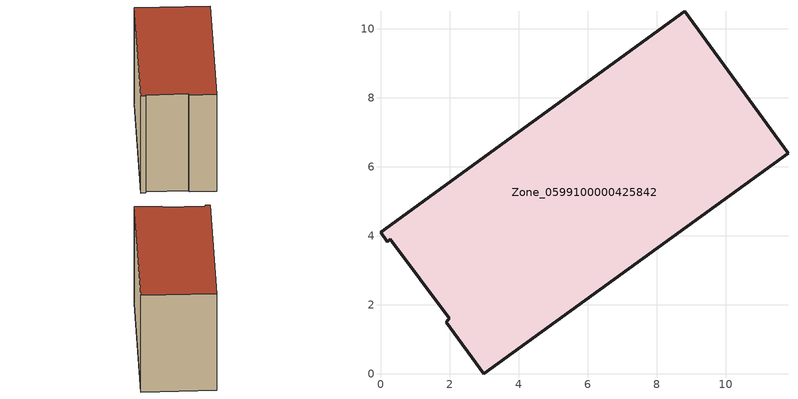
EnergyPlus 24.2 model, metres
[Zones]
Zone_0599100000425842
 floor ground (C_G): 1.91,1.49 2,1.61 0.29,3.9 0.2,3.84 0,4.11 8.82,10.52 11.81,6.4 2.99,0 z0
 wall outside (C_F): 2.99,0 11.81,6.4 8.82,10.52 0,4.11 0.2,3.84 0.29,3.9 2,1.61 1.91,1.49 2.99,0 z0:7.69
 roof outside (C_R): 2,1.61 1.91,1.49 2.99,0 11.81,6.4 8.82,10.52 0,4.11 0.2,3.84 0.29,3.9 z7.69
[BUILDING]
Pand.0599100000425842: North Axis=0; Terrain=City; Loads Convergence Tolerance Value=0.04; Temperature Convergence Tolerance Value=0.4; Solar Distribution=FullExterior; Maximum Number of Warmup Days=25; Minimum Number of Warmup Days=1
[Site:Location]
Rotterdam.The.Hague.AP_ZH_NLD Design_Conditions: Latitude=51.96; Longitude=4.45; Time Zone=1; Elevation=-4.5
[SITE:GROUNDTEMPERATURE:BUILDINGSURFACE]
18, 18, 18, 18, 18, 18, 18, 18, 18, 18, 18, 18
[MATERIAL] Thermal Absorptance=0.9; Solar Absorptance=0.7; Visible Absorptance=0.7
Name | Roughness | Thickness | Conductivity | Density | Specific Heat
G.TI.2006-2014 | MediumSmooth | 0.15 | 0.06 | 540 | 1210
F.TI.2006-2014 | Rough | 0.3 | 0.12 | 1920 | 840
R.TI.2006-2014 | MediumRough | 0.2 | 0.08 | 1500 | 1000
[CONSTRUCTION]
C_G: G.TI.2006-2014
C_F: F.TI.2006-2014
C_R: R.TI.2006-2014
[ZONE]
Zone_0599100000425842: Type=1; Multiplier=1; Ceiling Height=Autocalculate; Volume=Autocalculate; Floor Area=autocalculate; Part of Total Floor Area=Yes
[ZONEINFILTRATION:DESIGNFLOWRATE]
Infil_Zone_0599100000425842: Zone or ZoneList or Space or SpaceList=Zone_0599100000425842; Schedule=AlwaysOn; Design Flow Rate Calculation Method=Flow/Area; Flow Rate per Floor Area=0.0015; Constant Term Coefficient=1; Temperature Term Coefficient=0; Velocity Term Coefficient=0; Velocity Squared Term Coefficient=0
[HVACTEMPLATE:ZONE:IDEALLOADSAIRSYSTEM]
Zone_0599100000425842: Maximum Heating Supply Air Temperature=50; Minimum Cooling Supply Air Temperature=13; Maximum Heating Supply Air Humidity Ratio=0.0156; Minimum Cooling Supply Air Humidity Ratio=0.0077; Heating Limit=NoLimit; Cooling Limit=NoLimit; Dehumidification Control Type=ConstantSensibleHeatRatio; Cooling Sensible Heat Ratio=0.7; Dehumidification Setpoint=60; Humidification Control Type=None; Humidification Setpoint=30; Outdoor Air Method=None; Outdoor Air Flow Rate per Person=0.00944; Outdoor Air Flow Rate per Zone Floor Area=0; Outdoor Air Flow Rate per Zone=0; Demand Controlled Ventilation Type=None; Outdoor Air Economizer Type=NoEconomizer; Heat Recovery Type=None; Sensible Heat Recovery Effectiveness=0.7; Latent Heat Recovery Effectiveness=0.65
[ZONECONTROL:THERMOSTAT]
ThermostatControl_Zone_0599100000425842: Zone or ZoneList=Zone_0599100000425842; Control Type Schedule=DualSetpointControlType; Control 1=Thermostat_Zone_0599100000425842; Temperature Difference Between Cutout And Setpoint=0
[THERMOSTATSETPOINT:DUALSETPOINT]
Thermostat_Zone_0599100000425842: Heating Setpoint Temperature Schedule=HeatingSetpoint_Zone_0599100000425842; Cooling Setpoint Temperature Schedule=CoolingSetpoint_Zone_0599100000425842
[SCHEDULE:COMPACT]
HeatingSetpoint_Zone_0599100000425842: Through: 12/31, For: AllDays, Until: 24:00, 21
CoolingSetpoint_Zone_0599100000425842: Through: 12/31, For: AllDays, Until: 24:00, 24
DualSetpointControlType: Through: 12/31, For: AllDays, Until: 24:00, 4
AlwaysOn: Through: 12/31, For: AllDays, Until: 24:00, 1
